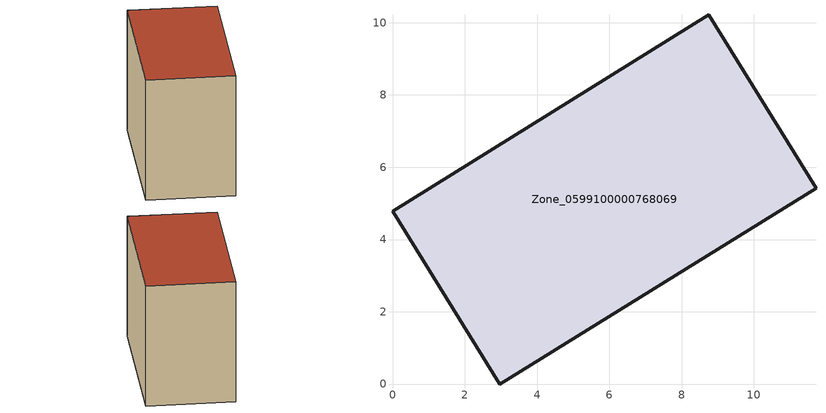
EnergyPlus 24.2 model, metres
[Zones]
Zone_0599100000768069
 floor ground (C_G): 8.75,10.21 11.72,5.42 2.97,0 0,4.79 z0
 wall outside (C_F): 11.72,5.42 8.75,10.21 0,4.79 2.97,0 11.72,5.42 z0:8.21
 roof outside (C_R): 0,4.79 2.97,0 11.72,5.42 8.75,10.21 z8.21
[BUILDING]
Pand.0599100000768069: North Axis=0; Terrain=City; Loads Convergence Tolerance Value=0.04; Temperature Convergence Tolerance Value=0.4; Solar Distribution=FullExterior; Maximum Number of Warmup Days=25; Minimum Number of Warmup Days=1
[Site:Location]
Rotterdam.The.Hague.AP_ZH_NLD Design_Conditions: Latitude=51.96; Longitude=4.45; Time Zone=1; Elevation=-4.5
[SITE:GROUNDTEMPERATURE:BUILDINGSURFACE]
18, 18, 18, 18, 18, 18, 18, 18, 18, 18, 18, 18
[MATERIAL] Thermal Absorptance=0.9; Solar Absorptance=0.7; Visible Absorptance=0.7
Name | Roughness | Thickness | Conductivity | Density | Specific Heat
G.TC.2006-2014 | MediumSmooth | 0.15 | 0.06 | 540 | 1210
F.TC.2006-2014 | Rough | 0.3 | 0.12 | 1920 | 840
R.TC.2006-2014 | MediumRough | 0.2 | 0.08 | 1500 | 1000
[CONSTRUCTION]
C_G: G.TC.2006-2014
C_F: F.TC.2006-2014
C_R: R.TC.2006-2014
[ZONE]
Zone_0599100000768069: Type=1; Multiplier=1; Ceiling Height=Autocalculate; Volume=Autocalculate; Floor Area=autocalculate; Part of Total Floor Area=Yes
[ZONEINFILTRATION:DESIGNFLOWRATE]
Infil_Zone_0599100000768069: Zone or ZoneList or Space or SpaceList=Zone_0599100000768069; Schedule=AlwaysOn; Design Flow Rate Calculation Method=Flow/Area; Flow Rate per Floor Area=0.0015; Constant Term Coefficient=1; Temperature Term Coefficient=0; Velocity Term Coefficient=0; Velocity Squared Term Coefficient=0
[HVACTEMPLATE:ZONE:IDEALLOADSAIRSYSTEM]
Zone_0599100000768069: Maximum Heating Supply Air Temperature=50; Minimum Cooling Supply Air Temperature=13; Maximum Heating Supply Air Humidity Ratio=0.0156; Minimum Cooling Supply Air Humidity Ratio=0.0077; Heating Limit=NoLimit; Cooling Limit=NoLimit; Dehumidification Control Type=ConstantSensibleHeatRatio; Cooling Sensible Heat Ratio=0.7; Dehumidification Setpoint=60; Humidification Control Type=None; Humidification Setpoint=30; Outdoor Air Method=None; Outdoor Air Flow Rate per Person=0.00944; Outdoor Air Flow Rate per Zone Floor Area=0; Outdoor Air Flow Rate per Zone=0; Demand Controlled Ventilation Type=None; Outdoor Air Economizer Type=NoEconomizer; Heat Recovery Type=None; Sensible Heat Recovery Effectiveness=0.7; Latent Heat Recovery Effectiveness=0.65
[ZONECONTROL:THERMOSTAT]
ThermostatControl_Zone_0599100000768069: Zone or ZoneList=Zone_0599100000768069; Control Type Schedule=DualSetpointControlType; Control 1=Thermostat_Zone_0599100000768069; Temperature Difference Between Cutout And Setpoint=0
[THERMOSTATSETPOINT:DUALSETPOINT]
Thermostat_Zone_0599100000768069: Heating Setpoint Temperature Schedule=HeatingSetpoint_Zone_0599100000768069; Cooling Setpoint Temperature Schedule=CoolingSetpoint_Zone_0599100000768069
[SCHEDULE:COMPACT]
HeatingSetpoint_Zone_0599100000768069: Through: 12/31, For: AllDays, Until: 24:00, 21
CoolingSetpoint_Zone_0599100000768069: Through: 12/31, For: AllDays, Until: 24:00, 24
DualSetpointControlType: Through: 12/31, For: AllDays, Until: 24:00, 4
AlwaysOn: Through: 12/31, For: AllDays, Until: 24:00, 1
